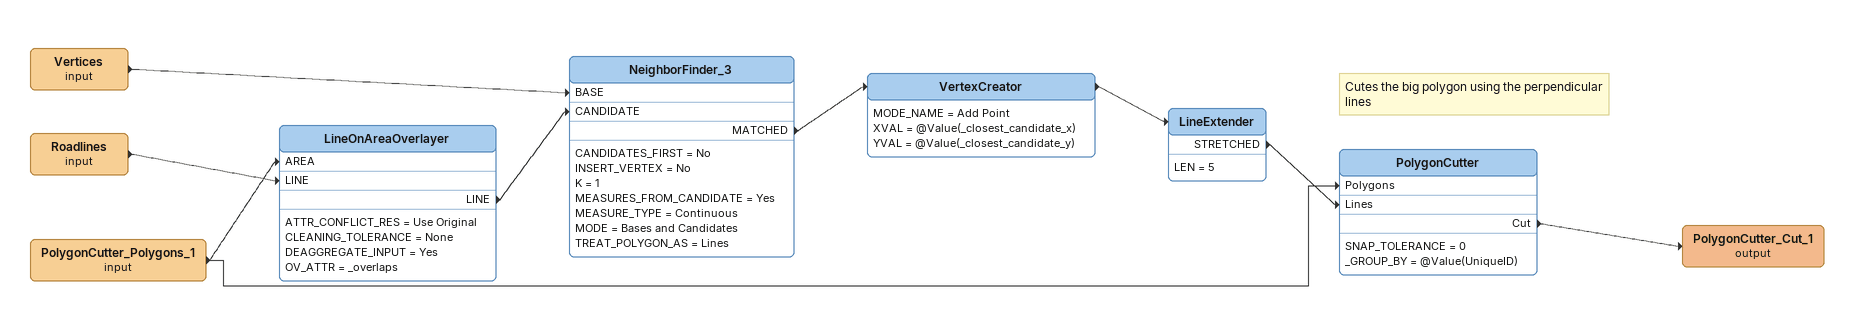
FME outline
Vertices (input)
    -> NeighborFinder_3 [BASE]
Roadlines (input)
    -> LineOnAreaOverlayer [LINE]
PolygonCutter_Polygons_1 (input)
    -> PolygonCutter [Polygons]
    -> LineOnAreaOverlayer [AREA]
LineOnAreaOverlayer
    ATTR_CONFLICT_RES = Use Original
    CLEANING_TOLERANCE = None
    DEAGGREGATE_INPUT = Yes
    OV_ATTR = _overlaps
    LINE -> NeighborFinder_3 [CANDIDATE]
NeighborFinder_3
    CANDIDATES_FIRST = No
    INSERT_VERTEX = No
    K = 1
    MEASURES_FROM_CANDIDATE = Yes
    MEASURE_TYPE = Continuous
    MODE = Bases and Candidates
    TREAT_POLYGON_AS = Lines
    MATCHED -> VertexCreator
VertexCreator
    MODE_NAME = Add Point
    XVAL = @Value(_closest_candidate_x)
    YVAL = @Value(_closest_candidate_y)
    -> LineExtender
LineExtender
    LEN = 5
    STRETCHED -> PolygonCutter [Lines]
Note: Cutes the big polygon using the perpendicular lines
PolygonCutter
    SNAP_TOLERANCE = 0
    _GROUP_BY = @Value(UniqueID)
    Cut -> PolygonCutter_Cut_1 (output)
PolygonCutter_Cut_1 (output)
